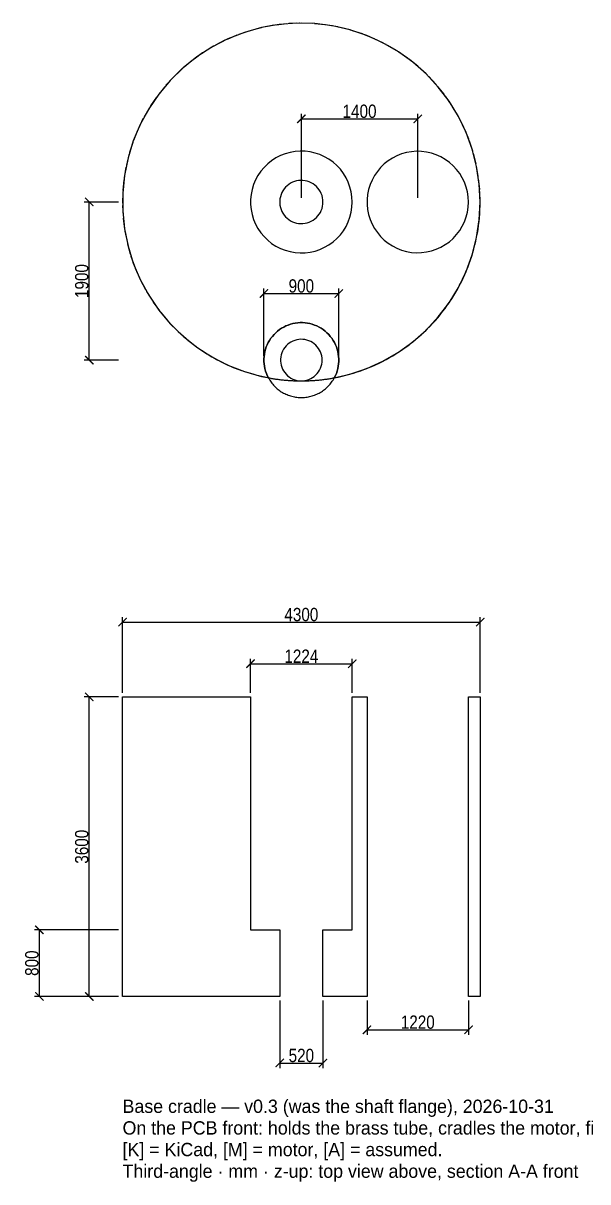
# Model space of a CAD drawing. Header units: millimetres. Extents: x -33 to 141, y -22 to 118.
# Drawn here: x -33.4 to 34.4, y -22.3 to 117 of the extents above; entities that cross this region are included whole.
import ezdxf

# ---------------------------------------------------------------- set-up
doc = ezdxf.new("R2010")
doc.units = ezdxf.units.MM
doc.linetypes.add('DASHED', pattern=[1.524, 1.27, -0.254])
for name, color, linetype in [('DIMS', 3, 'CONTINUOUS'), ('HIDDEN', 8, 'DASHED'), ('TEXT', 7, 'CONTINUOUS'), ('VISIBLE', 7, 'CONTINUOUS')]:
    doc.layers.add(name, color=color, linetype=linetype)
doc.styles.add('OpenSansCondensed-Light', font='OpenSansCondensed-Light.ttf')
doc.dimstyles.new('EZDXF', dxfattribs={"dimtxt": 0.25, "dimasz": 0.175, "dimexe": 0.375, "dimexo": 0.125, "dimgap": 0.1, "dimtad": 1, "dimlfac": 100, "dimzin": 12, "dimdsep": 46, "dimtxsty": 'OpenSansCondensed-Light', "dimblk": 'ARCHTICK', "dimcen": 2.5, "dimazin": 3, "dimtfac": 0.5, "dimtmove": 2, "dimatfit": 3})

# ---------------------------------------------------------------- blocks, each defined once
blk = doc.blocks.new('_ARCHTICK')
at = {"color": 0, "linetype": 'BYBLOCK', "const_width": 0.15}
blk.add_lwpolyline([(-0.5, -0.5), (0.5, 0.5)], dxfattribs=at)

msp = doc.modelspace()

# ---------------------------------------------------------------- linework, layer by layer
at = {"layer": 'HIDDEN'}
for points in [[(21.5, 95.49934), (21.44452, 97.04294), (21.27835, 98.57857), (21.00237, 100.09831), (20.61799, 101.59431), (20.12719, 103.05886), (19.53251, 104.48439), (18.83702, 105.86354), (18.04431, 107.18921), (17.15847, 108.45454), (16.18407, 109.653), (15.12613, 110.77841), (13.99013, 111.82497), (12.78193, 112.78727), (11.50775, 113.66033), (10.17418, 114.43967), (8.7881, 115.12125), (7.35666, 115.70156), (5.88725, 116.1776), (4.38746, 116.54691), (2.86502, 116.8076), (1.32779, 116.9583), (-0.21628, 116.99825), (-1.75925, 116.92725), (-3.29313, 116.74564), (-4.81001, 116.45438), (-6.30207, 116.05497), (-7.76161, 115.54947), (-9.18108, 114.94048), (-10.55317, 114.23115), (-11.87079, 113.42514), (-13.12715, 112.52661), (-14.31575, 111.54021), (-15.43046, 110.47101), (-16.46554, 109.32454), (-17.41563, 108.10671), (-18.27584, 106.82382), (-19.04172, 105.48247), (-19.70932, 104.08961), (-20.2752, 102.6524), (-20.73643, 101.17828), (-21.09064, 99.67485), (-21.336, 98.14986), (-21.47123, 96.6112), (-21.49565, 95.0668), (-21.40912, 93.52463), (-21.2121, 91.99265), (-20.90559, 90.47877), (-20.49119, 88.9908), (-19.97103, 87.53643), (-19.34779, 86.12315), (-18.6247, 84.75827), (-17.80547, 83.44882), (-16.89436, 82.20157), (-15.89604, 81.02295), (-14.81568, 79.91905), (-13.65886, 78.89556), (-12.43154, 77.95777), (-11.14005, 77.11051), (-9.79107, 76.35816), (-8.39156, 75.7046), (-6.94873, 75.15321), (-5.47005, 74.70683), (-3.96313, 74.36776)], [(6.12, 95.49934), (6.08959, 96.1087), (5.99866, 96.712), (5.84811, 97.30324), (5.63943, 97.87656), (5.37472, 98.42626), (5.05658, 98.94686), (4.68819, 99.4332), (4.27321, 99.88045), (3.81576, 100.28415), (3.32038, 100.6403), (2.79201, 100.94536), (2.23589, 101.19629), (1.65754, 101.3906), (1.06273, 101.52637), (0.45735, 101.60223), (-0.15258, 101.61744), (-0.76098, 101.57185), (-1.36183, 101.4659), (-1.94914, 101.30066), (-2.51708, 101.07776), (-3.06, 100.79942), (-3.57251, 100.4684), (-4.04952, 100.088), (-4.48628, 99.662), (-4.87845, 99.19463), (-5.22214, 98.69053), (-5.51393, 98.15471), (-5.75092, 97.59251), (-5.93075, 97.0095), (-6.05164, 96.41148), (-6.11239, 95.8044), (-6.11239, 95.19429), (-6.05164, 94.5872), (-5.93075, 93.98919), (-5.75092, 93.40618), (-5.51393, 92.84397), (-5.22214, 92.30816), (-4.87845, 91.80406), (-4.48628, 91.33668), (-4.04952, 90.91068), (-3.57251, 90.53028), (-3.06, 90.19927), (-2.51708, 89.92093), (-1.94914, 89.69803), (-1.36183, 89.53278), (-0.76098, 89.42684), (-0.15258, 89.38124), (0.45735, 89.39645), (1.06273, 89.47232), (1.65754, 89.60808), (2.23589, 89.80239), (2.79201, 90.05333), (3.32038, 90.35838), (3.81576, 90.71453), (4.27321, 91.11824), (4.68819, 91.56548), (5.05658, 92.05182), (5.37472, 92.57243), (5.63943, 93.12212), (5.84811, 93.69544), (5.99866, 94.28669), (6.08959, 94.88999), (6.12, 95.49934)], [(20.1, 95.49934), (20.06969, 96.10671), (19.97905, 96.70803), (19.82899, 97.29735), (19.621, 97.86879), (19.35715, 98.41669), (19.04006, 98.93559), (18.67287, 99.42035), (18.25924, 99.86613), (17.80329, 100.26851), (17.30953, 100.6235), (16.78289, 100.92756), (16.22858, 101.17767), (15.65213, 101.37135), (15.05925, 101.50667), (14.45585, 101.58229), (13.84792, 101.59745), (13.2415, 101.552), (12.64262, 101.4464), (12.05723, 101.2817), (11.49115, 101.05953), (10.95, 100.7821), (10.43916, 100.45216), (9.96372, 100.07301), (9.52838, 99.6484), (9.13749, 99.18255), (8.79493, 98.6801), (8.50409, 98.14603), (8.26788, 97.58566), (8.08863, 97.00456), (7.96813, 96.4085), (7.90758, 95.8034), (7.90758, 95.19528), (7.96813, 94.59018), (8.08863, 93.99412), (8.26788, 93.41302), (8.50409, 92.85265), (8.79493, 92.31859), (9.13749, 91.81614), (9.52838, 91.35029), (9.96372, 90.92568), (10.43916, 90.54652), (10.95, 90.21659), (11.49115, 89.93916), (12.05723, 89.71699), (12.64262, 89.55228), (13.2415, 89.44668), (13.84792, 89.40124), (14.45585, 89.4164), (15.05925, 89.49201), (15.65213, 89.62733), (16.22858, 89.82101), (16.78289, 90.07112), (17.30953, 90.37518), (17.80329, 90.73017), (18.25924, 91.13255), (18.67287, 91.57834), (19.04006, 92.06309), (19.35715, 92.58199), (19.621, 93.12989), (19.82899, 93.70134), (19.97905, 94.29065), (20.06969, 94.89198), (20.1, 95.49934)], [(2.6, 95.49934), (2.58708, 95.75822), (2.54845, 96.01452), (2.48449, 96.26571), (2.39584, 96.50927), (2.28338, 96.7428), (2.14822, 96.96397), (1.99172, 97.17059), (1.81542, 97.3606), (1.62107, 97.5321), (1.41062, 97.68341), (1.18615, 97.81301), (0.94989, 97.91961), (0.70419, 98.00217), (0.45149, 98.05984), (0.1943, 98.09207), (-0.06482, 98.09853), (-0.32329, 98.07916), (-0.57855, 98.03415), (-0.82807, 97.96395), (-1.06935, 97.86926), (-1.3, 97.75101), (-1.51773, 97.61038), (-1.72038, 97.44877), (-1.90593, 97.26779), (-2.07254, 97.06923), (-2.21856, 96.85507), (-2.34252, 96.62744), (-2.4432, 96.38859), (-2.5196, 96.14091), (-2.57096, 95.88685), (-2.59677, 95.62894), (-2.59677, 95.36974), (-2.57096, 95.11183), (-2.5196, 94.85777), (-2.4432, 94.61009), (-2.34252, 94.37124), (-2.21856, 94.14361), (-2.07254, 93.92945), (-1.90593, 93.73089), (-1.72038, 93.54991), (-1.51773, 93.3883), (-1.3, 93.24768), (-1.06935, 93.12943), (-0.82807, 93.03473), (-0.57855, 92.96453), (-0.32329, 92.91952), (-0.06482, 92.90015), (0.1943, 92.90661), (0.45149, 92.93884), (0.70419, 92.99652), (0.94989, 93.07907), (1.18615, 93.18568), (1.41062, 93.31527), (1.62107, 93.46658), (1.81542, 93.63809), (1.99172, 93.82809), (2.14822, 94.03471), (2.28338, 94.25588), (2.39584, 94.48941), (2.48449, 94.73298), (2.54845, 94.98416), (2.58708, 95.24047), (2.6, 95.49934)], [(3.96313, 74.36776), (4.42683, 74.46002), (4.88838, 74.56244), (5.34758, 74.675), (5.80419, 74.79762), (6.25799, 74.93025), (6.70877, 75.07283), (7.1563, 75.22529), (7.60037, 75.38755), (8.04077, 75.55953), (8.47727, 75.74116), (8.90968, 75.93234), (9.33778, 76.13298), (9.76137, 76.34299), (10.18023, 76.56227), (10.59417, 76.7907), (11.00299, 77.02817), (11.40649, 77.27458), (11.80447, 77.5298), (12.19675, 77.79371), (12.58312, 78.06618), (12.96342, 78.34709), (13.33744, 78.63628), (13.70501, 78.93364), (14.06596, 79.239), (14.4201, 79.55222), (14.76727, 79.87316), (15.1073, 80.20165), (15.44003, 80.53754), (15.76529, 80.88066), (16.08292, 81.23086), (16.39278, 81.58795), (16.69471, 81.95177), (16.98857, 82.32215), (17.27421, 82.69889), (17.5515, 83.08182), (17.8203, 83.47076), (18.08049, 83.86552), (18.33193, 84.2659), (18.57451, 84.67171), (18.8081, 85.08276), (19.0326, 85.49884), (19.2479, 85.91977), (19.45389, 86.34532), (19.65047, 86.7753), (19.83755, 87.2095), (20.01504, 87.64771), (20.18285, 88.08971), (20.3409, 88.5353), (20.48911, 88.98426), (20.62742, 89.43636), (20.75575, 89.8914), (20.87404, 90.34915), (20.98224, 90.80939), (21.08029, 91.2719), (21.16815, 91.73645), (21.24577, 92.20282), (21.31312, 92.67078), (21.37017, 93.14012), (21.41688, 93.61059), (21.45323, 94.08198), (21.47921, 94.55405), (21.4948, 95.02658), (21.5, 95.49934)], [(-3.96313, 74.36776), (-4.09421, 74.63187), (-4.20771, 74.90398), (-4.30315, 75.18295), (-4.38012, 75.46757), (-4.43828, 75.75662), (-4.47739, 76.04886), (-4.49728, 76.34303), (-4.49787, 76.63787), (-4.47914, 76.93212), (-4.44119, 77.22451), (-4.38417, 77.51378), (-4.30832, 77.7987), (-4.21399, 78.07805), (-4.10156, 78.35061), (-3.97153, 78.61523), (-3.82444, 78.87076), (-3.66094, 79.11612), (-3.48172, 79.35024), (-3.28755, 79.57212), (-3.07928, 79.78081), (-2.85778, 79.97542), (-2.62401, 80.1551), (-2.37898, 80.31909), (-2.12374, 80.46668), (-1.85938, 80.59723), (-1.58703, 80.7102), (-1.30788, 80.80509), (-1.02311, 80.88149), (-0.73394, 80.93909), (-0.44163, 80.97762), (-0.14742, 80.99693), (0.14742, 80.99693), (0.44163, 80.97762), (0.73394, 80.93909), (1.02311, 80.88149), (1.30788, 80.80509), (1.58703, 80.7102), (1.85938, 80.59723), (2.12374, 80.46668), (2.37898, 80.31909), (2.62401, 80.1551), (2.85778, 79.97542), (3.07928, 79.78081), (3.28755, 79.57212), (3.48172, 79.35024), (3.66094, 79.11612), (3.82444, 78.87076), (3.97153, 78.61523), (4.10156, 78.35061), (4.21399, 78.07805), (4.30832, 77.7987), (4.38417, 77.51378), (4.44119, 77.22451), (4.47914, 76.93212), (4.49787, 76.63787), (4.49728, 76.34303), (4.47739, 76.04886), (4.43828, 75.75662), (4.38012, 75.46757), (4.30315, 75.18295), (4.20771, 74.90398), (4.09421, 74.63187), (3.96313, 74.36776)], [(3.96313, 74.36776), (4.09421, 74.63187), (4.20771, 74.90398), (4.30315, 75.18295), (4.38012, 75.46757), (4.43828, 75.75662), (4.47739, 76.04886), (4.49728, 76.34303), (4.49787, 76.63787), (4.47914, 76.93212), (4.44119, 77.22451), (4.38417, 77.51378), (4.30832, 77.7987), (4.21399, 78.07805), (4.10156, 78.35061), (3.97153, 78.61523), (3.82444, 78.87076), (3.66094, 79.11612), (3.48172, 79.35024), (3.28755, 79.57212), (3.07928, 79.78081), (2.85778, 79.97542), (2.62401, 80.1551), (2.37898, 80.31909), (2.12374, 80.46668), (1.85938, 80.59723), (1.58703, 80.7102), (1.30788, 80.80509), (1.02311, 80.88149), (0.73394, 80.93909), (0.44163, 80.97762), (0.14742, 80.99693), (-0.14742, 80.99693), (-0.44163, 80.97762), (-0.73394, 80.93909), (-1.02311, 80.88149), (-1.30788, 80.80509), (-1.58703, 80.7102), (-1.85938, 80.59723), (-2.12374, 80.46668), (-2.37898, 80.31909), (-2.62401, 80.1551), (-2.85778, 79.97542), (-3.07928, 79.78081), (-3.28755, 79.57212), (-3.48172, 79.35024), (-3.66094, 79.11612), (-3.82444, 78.87076), (-3.97153, 78.61523), (-4.10156, 78.35061), (-4.21399, 78.07805), (-4.30832, 77.7987), (-4.38417, 77.51378), (-4.44119, 77.22451), (-4.47914, 76.93212), (-4.49787, 76.63787), (-4.49728, 76.34303), (-4.47739, 76.04886), (-4.43828, 75.75662), (-4.38012, 75.46757), (-4.30315, 75.18295), (-4.20771, 74.90398), (-4.09421, 74.63187), (-3.96313, 74.36776)], [(2.5, 76.49934), (2.48758, 76.74826), (2.45043, 76.99471), (2.38893, 77.23623), (2.30369, 77.47043), (2.19555, 77.69498), (2.0656, 77.90764), (1.91511, 78.10631), (1.74559, 78.28901), (1.55872, 78.45392), (1.35637, 78.59941), (1.14053, 78.72402), (0.91335, 78.82653), (0.6771, 78.9059), (0.43412, 78.96136), (0.18683, 78.99235), (-0.06233, 78.99857), (-0.31086, 78.97994), (-0.5563, 78.93666), (-0.79622, 78.86916), (-1.02822, 78.77811), (-1.25, 78.66441), (-1.45936, 78.52919), (-1.65421, 78.3738), (-1.83263, 78.19977), (-1.99283, 78.00885), (-2.13323, 77.80293), (-2.25242, 77.58405), (-2.34923, 77.35439), (-2.42269, 77.11624), (-2.47208, 76.87195), (-2.49689, 76.62396), (-2.49689, 76.37473), (-2.47208, 76.12674), (-2.42269, 75.88245), (-2.34923, 75.64429), (-2.25242, 75.41463), (-2.13323, 75.19575), (-1.99283, 74.98983), (-1.83263, 74.79891), (-1.65421, 74.62489), (-1.45936, 74.4695), (-1.25, 74.33428), (-1.02822, 74.22058), (-0.79622, 74.12952), (-0.5563, 74.06202), (-0.31086, 74.01874), (-0.06233, 74.00012), (0.18683, 74.00633), (0.43412, 74.03732), (0.6771, 74.09278), (0.91335, 74.17216), (1.14053, 74.27466), (1.35637, 74.39928), (1.55872, 74.54476), (1.74559, 74.70967), (1.91511, 74.89237), (2.0656, 75.09104), (2.19555, 75.30371), (2.30369, 75.52826), (2.38893, 75.76245), (2.45043, 76.00398), (2.48758, 76.25042), (2.5, 76.49934)], [(2.5, 76.49934), (2.48758, 76.74826), (2.45043, 76.99471), (2.38893, 77.23623), (2.30369, 77.47043), (2.19555, 77.69498), (2.0656, 77.90764), (1.91511, 78.10631), (1.74559, 78.28901), (1.55872, 78.45392), (1.35637, 78.59941), (1.14053, 78.72402), (0.91335, 78.82653), (0.6771, 78.9059), (0.43412, 78.96136), (0.18683, 78.99235), (-0.06233, 78.99857), (-0.31086, 78.97994), (-0.5563, 78.93666), (-0.79622, 78.86916), (-1.02822, 78.77811), (-1.25, 78.66441), (-1.45936, 78.52919), (-1.65421, 78.3738), (-1.83263, 78.19977), (-1.99283, 78.00885), (-2.13323, 77.80293), (-2.25242, 77.58405), (-2.34923, 77.35439), (-2.42269, 77.11624), (-2.47208, 76.87195), (-2.49689, 76.62396), (-2.49689, 76.37473), (-2.47208, 76.12674), (-2.42269, 75.88245), (-2.34923, 75.64429), (-2.25242, 75.41463), (-2.13323, 75.19575), (-1.99283, 74.98983), (-1.83263, 74.79891), (-1.65421, 74.62489), (-1.45936, 74.4695), (-1.25, 74.33428), (-1.02822, 74.22058), (-0.79622, 74.12952), (-0.5563, 74.06202), (-0.31086, 74.01874), (-0.06233, 74.00012), (0.18683, 74.00633), (0.43412, 74.03732), (0.6771, 74.09278), (0.91335, 74.17216), (1.14053, 74.27466), (1.35637, 74.39928), (1.55872, 74.54476), (1.74559, 74.70967), (1.91511, 74.89237), (2.0656, 75.09104), (2.19555, 75.30371), (2.30369, 75.52826), (2.38893, 75.76245), (2.45043, 76.00398), (2.48758, 76.25042), (2.5, 76.49934)], [(-3.96313, 74.36776), (-3.83869, 74.3448), (-3.71412, 74.32258), (-3.58942, 74.30109), (-3.4646, 74.28033), (-3.33966, 74.2603), (-3.2146, 74.24102), (-3.08943, 74.22247), (-2.96415, 74.20465), (-2.83877, 74.18758), (-2.71329, 74.17124), (-2.58772, 74.15564), (-2.46206, 74.14078), (-2.33631, 74.12666), (-2.21049, 74.11328), (-2.08458, 74.10064), (-1.95861, 74.08874), (-1.83256, 74.07758), (-1.70645, 74.06717), (-1.58029, 74.0575), (-1.45407, 74.04857), (-1.32779, 74.04038), (-1.20148, 74.03294), (-1.07512, 74.02624), (-0.94872, 74.02028), (-0.82229, 74.01507), (-0.69583, 74.01061), (-0.56935, 74.00688), (-0.44285, 74.0039), (-0.31633, 74.00167), (-0.1898, 74.00018), (-0.06327, 73.99944), (0.06327, 73.99944), (0.1898, 74.00018), (0.31633, 74.00167), (0.44285, 74.0039), (0.56935, 74.00688), (0.69583, 74.01061), (0.82229, 74.01507), (0.94872, 74.02028), (1.07512, 74.02624), (1.20148, 74.03294), (1.32779, 74.04038), (1.45407, 74.04857), (1.58029, 74.0575), (1.70645, 74.06717), (1.83256, 74.07758), (1.95861, 74.08874), (2.08458, 74.10064), (2.21049, 74.11328), (2.33631, 74.12666), (2.46206, 74.14078), (2.58772, 74.15564), (2.71329, 74.17124), (2.83877, 74.18758), (2.96415, 74.20465), (3.08943, 74.22247), (3.2146, 74.24102), (3.33966, 74.2603), (3.4646, 74.28033), (3.58942, 74.30109), (3.71412, 74.32258), (3.83869, 74.3448), (3.96313, 74.36776)], [(-3.96313, 74.36776), (-3.88792, 74.23349), (-3.80817, 74.10187), (-3.72396, 73.97306), (-3.6354, 73.8472), (-3.54259, 73.72444), (-3.44563, 73.60493), (-3.34464, 73.4888), (-3.23974, 73.37619), (-3.13106, 73.26724), (-3.0187, 73.16206), (-2.90282, 73.06079), (-2.78355, 72.96355), (-2.66102, 72.87043), (-2.53537, 72.78156), (-2.40676, 72.69704), (-2.27534, 72.61697), (-2.14125, 72.54143), (-2.00466, 72.47053), (-1.86573, 72.40434), (-1.72461, 72.34294), (-1.58148, 72.2864), (-1.4365, 72.23478), (-1.28983, 72.18816), (-1.14166, 72.14657), (-0.99216, 72.11008), (-0.84149, 72.07872), (-0.68984, 72.05253), (-0.53738, 72.03154), (-0.38429, 72.01578), (-0.23075, 72.00526), (-0.07695, 72), (0.07695, 72), (0.23075, 72.00526), (0.38429, 72.01578), (0.53738, 72.03154), (0.68984, 72.05253), (0.84149, 72.07872), (0.99216, 72.11008), (1.14166, 72.14657), (1.28983, 72.18816), (1.4365, 72.23478), (1.58148, 72.2864), (1.72461, 72.34294), (1.86573, 72.40434), (2.00466, 72.47053), (2.14125, 72.54143), (2.27534, 72.61697), (2.40676, 72.69704), (2.53537, 72.78156), (2.66102, 72.87043), (2.78355, 72.96355), (2.90282, 73.06079), (3.0187, 73.16206), (3.13106, 73.26724), (3.23974, 73.37619), (3.34464, 73.4888), (3.44563, 73.60493), (3.54259, 73.72444), (3.6354, 73.8472), (3.72396, 73.97306), (3.80817, 74.10187), (3.88792, 74.23349), (3.96313, 74.36776)]]:
    msp.add_lwpolyline(points, dxfattribs=at)
at = {"layer": 'VISIBLE'}
for points in [[(21.5, 95.49934), (21.39316, 97.64005), (21.07371, 99.75948), (20.54482, 101.83658), (19.81174, 103.85069), (18.88176, 105.7818), (17.76413, 107.61072), (16.46996, 109.31928), (15.01209, 110.89048), (13.40503, 112.30872), (11.66474, 113.5599), (9.80853, 114.63159), (7.85483, 115.51313), (5.82307, 116.19576), (3.73344, 116.67271), (1.6067, 116.93922), (-0.53601, 116.99266), (-2.67339, 116.83249), (-4.7842, 116.46029), (-6.84746, 115.87978), (-8.84267, 115.09672), (-10.75, 114.11889), (-12.55049, 112.95601), (-14.22625, 111.61964), (-15.76062, 110.12306), (-17.13835, 108.48114), (-18.34575, 106.7102), (-19.37083, 104.82784), (-20.20339, 102.85278), (-20.83516, 100.80463), (-21.25986, 98.70375), (-21.47327, 96.57103), (-21.47327, 94.42766), (-21.25986, 92.29493), (-20.83516, 90.19406), (-20.20339, 88.14591), (-19.37083, 86.17084), (-18.34575, 84.28849), (-17.13835, 82.51755), (-15.76062, 80.87563), (-14.22625, 79.37905), (-12.55049, 78.04267), (-10.75, 76.8798), (-8.84267, 75.90197), (-6.84746, 75.1189), (-4.7842, 74.53839), (-2.67339, 74.1662), (-0.53601, 74.00602), (1.6067, 74.05946), (3.73344, 74.32598), (5.82307, 74.80292), (7.85483, 75.48556), (9.80853, 76.3671), (11.66474, 77.43878), (13.40503, 78.68997), (15.01209, 80.1082), (16.46996, 81.67941), (17.76413, 83.38796), (18.88176, 85.21688), (19.81174, 87.14799), (20.54482, 89.16211), (21.07371, 91.2392), (21.39316, 93.35863), (21.5, 95.49934)], [(6.12, 95.49934), (6.08959, 96.1087), (5.99866, 96.712), (5.84811, 97.30324), (5.63943, 97.87656), (5.37472, 98.42626), (5.05658, 98.94686), (4.68819, 99.4332), (4.27321, 99.88045), (3.81576, 100.28415), (3.32038, 100.6403), (2.79201, 100.94536), (2.23589, 101.19629), (1.65754, 101.3906), (1.06273, 101.52637), (0.45735, 101.60223), (-0.15258, 101.61744), (-0.76098, 101.57185), (-1.36183, 101.4659), (-1.94914, 101.30066), (-2.51708, 101.07776), (-3.06, 100.79942), (-3.57251, 100.4684), (-4.04952, 100.088), (-4.48628, 99.662), (-4.87845, 99.19463), (-5.22214, 98.69053), (-5.51393, 98.15471), (-5.75092, 97.59251), (-5.93075, 97.0095), (-6.05164, 96.41148), (-6.11239, 95.8044), (-6.11239, 95.19429), (-6.05164, 94.5872), (-5.93075, 93.98919), (-5.75092, 93.40618), (-5.51393, 92.84397), (-5.22214, 92.30816), (-4.87845, 91.80406), (-4.48628, 91.33668), (-4.04952, 90.91068), (-3.57251, 90.53028), (-3.06, 90.19927), (-2.51708, 89.92093), (-1.94914, 89.69803), (-1.36183, 89.53278), (-0.76098, 89.42684), (-0.15258, 89.38124), (0.45735, 89.39645), (1.06273, 89.47232), (1.65754, 89.60808), (2.23589, 89.80239), (2.79201, 90.05333), (3.32038, 90.35838), (3.81576, 90.71453), (4.27321, 91.11824), (4.68819, 91.56548), (5.05658, 92.05182), (5.37472, 92.57243), (5.63943, 93.12212), (5.84811, 93.69544), (5.99866, 94.28669), (6.08959, 94.88999), (6.12, 95.49934)], [(20.1, 95.49934), (20.06969, 96.10671), (19.97905, 96.70803), (19.82899, 97.29735), (19.621, 97.86879), (19.35715, 98.41669), (19.04006, 98.93559), (18.67287, 99.42035), (18.25924, 99.86613), (17.80329, 100.26851), (17.30953, 100.6235), (16.78289, 100.92756), (16.22858, 101.17767), (15.65213, 101.37135), (15.05925, 101.50667), (14.45585, 101.58229), (13.84792, 101.59745), (13.2415, 101.552), (12.64262, 101.4464), (12.05723, 101.2817), (11.49115, 101.05953), (10.95, 100.7821), (10.43916, 100.45216), (9.96372, 100.07301), (9.52838, 99.6484), (9.13749, 99.18255), (8.79493, 98.6801), (8.50409, 98.14603), (8.26788, 97.58566), (8.08863, 97.00456), (7.96813, 96.4085), (7.90758, 95.8034), (7.90758, 95.19528), (7.96813, 94.59018), (8.08863, 93.99412), (8.26788, 93.41302), (8.50409, 92.85265), (8.79493, 92.31859), (9.13749, 91.81614), (9.52838, 91.35029), (9.96372, 90.92568), (10.43916, 90.54652), (10.95, 90.21659), (11.49115, 89.93916), (12.05723, 89.71699), (12.64262, 89.55228), (13.2415, 89.44668), (13.84792, 89.40124), (14.45585, 89.4164), (15.05925, 89.49201), (15.65213, 89.62733), (16.22858, 89.82101), (16.78289, 90.07112), (17.30953, 90.37518), (17.80329, 90.73017), (18.25924, 91.13255), (18.67287, 91.57834), (19.04006, 92.06309), (19.35715, 92.58199), (19.621, 93.12989), (19.82899, 93.70134), (19.97905, 94.29065), (20.06969, 94.89198), (20.1, 95.49934)], [(2.6, 95.49934), (2.58708, 95.75822), (2.54845, 96.01452), (2.48449, 96.26571), (2.39584, 96.50927), (2.28338, 96.7428), (2.14822, 96.96397), (1.99172, 97.17059), (1.81542, 97.3606), (1.62107, 97.5321), (1.41062, 97.68341), (1.18615, 97.81301), (0.94989, 97.91961), (0.70419, 98.00217), (0.45149, 98.05984), (0.1943, 98.09207), (-0.06482, 98.09853), (-0.32329, 98.07916), (-0.57855, 98.03415), (-0.82807, 97.96395), (-1.06935, 97.86926), (-1.3, 97.75101), (-1.51773, 97.61038), (-1.72038, 97.44877), (-1.90593, 97.26779), (-2.07254, 97.06923), (-2.21856, 96.85507), (-2.34252, 96.62744), (-2.4432, 96.38859), (-2.5196, 96.14091), (-2.57096, 95.88685), (-2.59677, 95.62894), (-2.59677, 95.36974), (-2.57096, 95.11183), (-2.5196, 94.85777), (-2.4432, 94.61009), (-2.34252, 94.37124), (-2.21856, 94.14361), (-2.07254, 93.92945), (-1.90593, 93.73089), (-1.72038, 93.54991), (-1.51773, 93.3883), (-1.3, 93.24768), (-1.06935, 93.12943), (-0.82807, 93.03473), (-0.57855, 92.96453), (-0.32329, 92.91952), (-0.06482, 92.90015), (0.1943, 92.90661), (0.45149, 92.93884), (0.70419, 92.99652), (0.94989, 93.07907), (1.18615, 93.18568), (1.41062, 93.31527), (1.62107, 93.46658), (1.81542, 93.63809), (1.99172, 93.82809), (2.14822, 94.03471), (2.28338, 94.25588), (2.39584, 94.48941), (2.48449, 94.73298), (2.54845, 94.98416), (2.58708, 95.24047), (2.6, 95.49934)], [(-3.96313, 74.36776), (-3.88792, 74.23349), (-3.80817, 74.10187), (-3.72396, 73.97306), (-3.6354, 73.8472), (-3.54259, 73.72444), (-3.44563, 73.60493), (-3.34464, 73.4888), (-3.23974, 73.37619), (-3.13106, 73.26724), (-3.0187, 73.16206), (-2.90282, 73.06079), (-2.78355, 72.96355), (-2.66102, 72.87043), (-2.53537, 72.78156), (-2.40676, 72.69704), (-2.27534, 72.61697), (-2.14125, 72.54143), (-2.00466, 72.47053), (-1.86573, 72.40434), (-1.72461, 72.34294), (-1.58148, 72.2864), (-1.4365, 72.23478), (-1.28983, 72.18816), (-1.14166, 72.14657), (-0.99216, 72.11008), (-0.84149, 72.07872), (-0.68984, 72.05253), (-0.53738, 72.03154), (-0.38429, 72.01578), (-0.23075, 72.00526), (-0.07695, 72), (0.07695, 72), (0.23075, 72.00526), (0.38429, 72.01578), (0.53738, 72.03154), (0.68984, 72.05253), (0.84149, 72.07872), (0.99216, 72.11008), (1.14166, 72.14657), (1.28983, 72.18816), (1.4365, 72.23478), (1.58148, 72.2864), (1.72461, 72.34294), (1.86573, 72.40434), (2.00466, 72.47053), (2.14125, 72.54143), (2.27534, 72.61697), (2.40676, 72.69704), (2.53537, 72.78156), (2.66102, 72.87043), (2.78355, 72.96355), (2.90282, 73.06079), (3.0187, 73.16206), (3.13106, 73.26724), (3.23974, 73.37619), (3.34464, 73.4888), (3.44563, 73.60493), (3.54259, 73.72444), (3.6354, 73.8472), (3.72396, 73.97306), (3.80817, 74.10187), (3.88792, 74.23349), (3.96313, 74.36776)], [(-2.6, 0), (-21.5, 0), (-21.5, 36), (-6.12, 36), (-6.12, 8), (-2.6, 8), (-2.6, 0)], [(6.12, 8), (6.12, 36), (7.9, 36), (7.9, 0), (2.6, 0), (2.6, 8), (6.12, 8)], [(20.1, 36), (21.5, 36), (21.5, 0), (20.1, 0), (20.1, 36)]]:
    msp.add_lwpolyline(points, dxfattribs=at)

# ---------------------------------------------------------------- texts
at = {"layer": 'TEXT'}
for s, p in [('Base cradle — v0.3 (was the shaft flange), 2026-10-31', (-21.5, -14)), ('On the PCB front: holds the brass tube, cradles the motor, fills the skirt.', (-21.5, -16.6)), ('[K] = KiCad, [M] = motor, [A] = assumed.', (-21.5, -19.2)), ('Third-angle · mm · z-up: top view above, section A-A front', (-21.5, -21.8))]:
    msp.add_text(s, height=1.6, dxfattribs=at).set_placement(p)

# ---------------------------------------------------------------- dimensions: what is measured, and where the dimension line sits
at = {"layer": 'DIMS'}
for base, p1, p2 in [((0, 105.49934), (0, 95.49934), (14, 95.49934)), ((-4.5, 84.49934), (-4.5, 76.49934), (4.5, 76.49934)), ((-21.5, 45), (-21.5, 36), (21.5, 36)), ((-6.12, 40), (-6.12, 36), (6.12, 36)), ((-2.6, -8), (-2.6, 0), (2.6, 0)), ((7.9, -4), (7.9, 0), (20.1, 0))]:
    msp.add_linear_dim(base=base, p1=p1, p2=p2, dimstyle='EZDXF', override={"dimtxt": 1.6, "dimasz": 1, "dimexe": 0.6, "dimexo": 0.5, "dimdec": 2}, dxfattribs=at).render()
for base, p1, p2 in [((-25.5, 76.49934), (-21.5, 76.49934), (-21.5, 95.49934)), ((-25.5, 0), (-21.5, 0), (-21.5, 36)), ((-31.5, 0), (-21.5, 0), (-21.5, 8))]:
    msp.add_linear_dim(base=base, p1=p1, p2=p2, angle=90, dimstyle='EZDXF', override={"dimtxt": 1.6, "dimasz": 1, "dimexe": 0.6, "dimexo": 0.5, "dimdec": 2}, dxfattribs=at).render()

doc.saveas('drawing.dxf')
